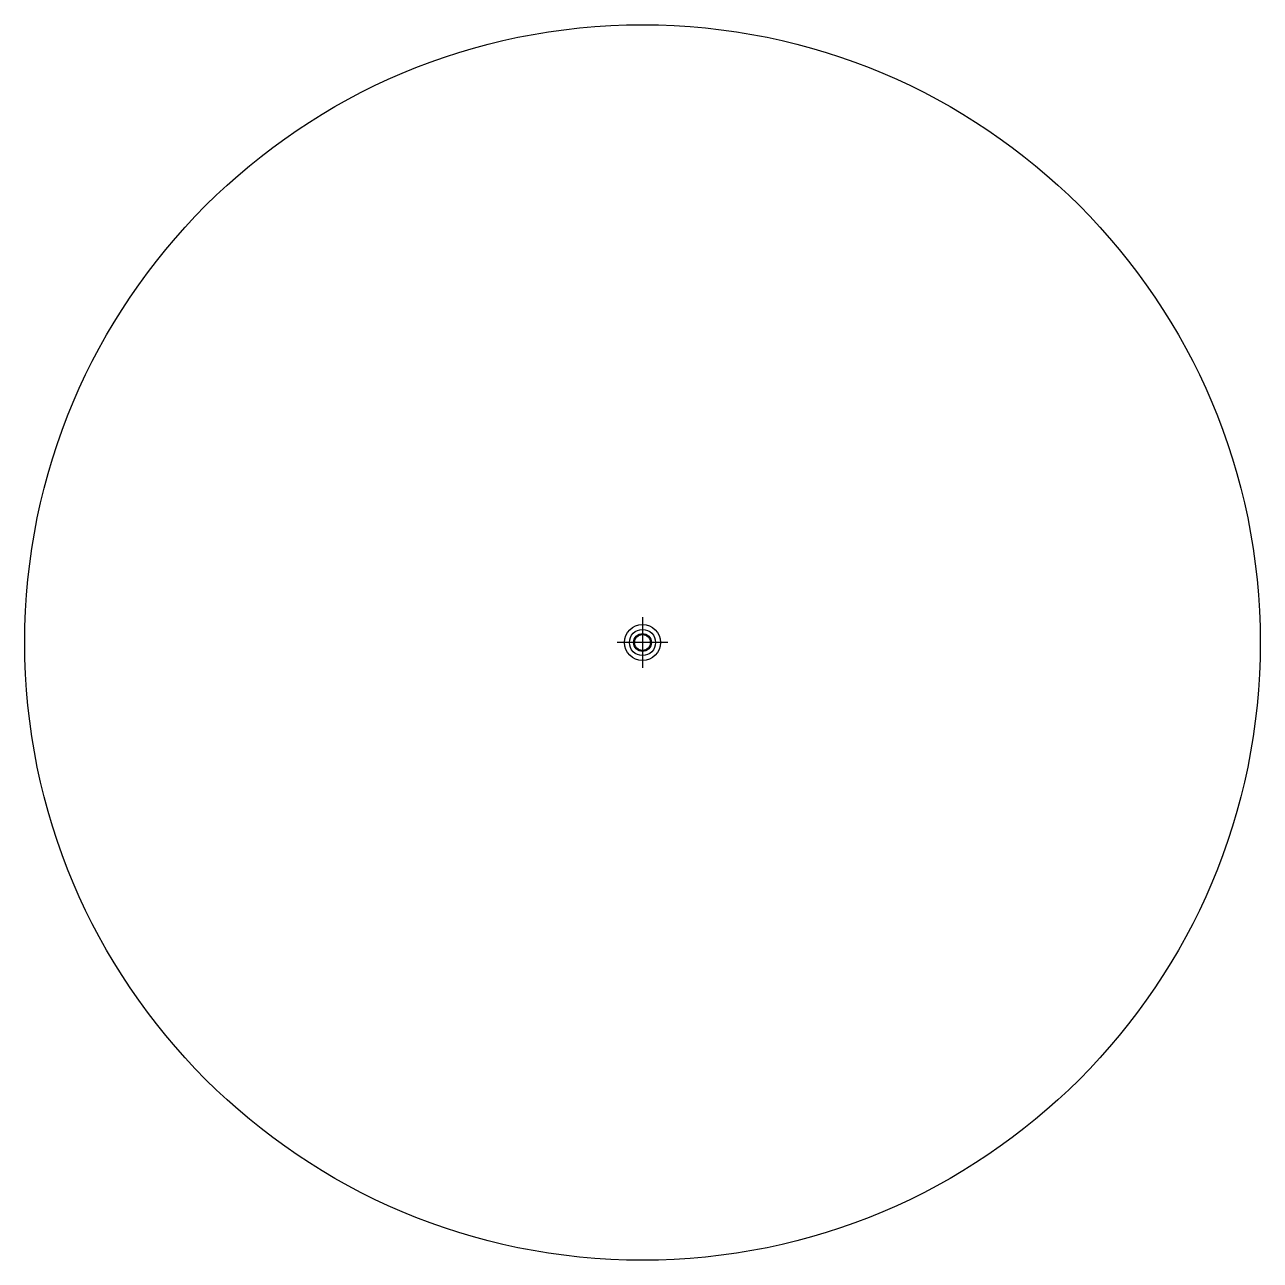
# Model space of a CAD drawing. Header units: millimetres. Extents: x -2000 to 2000, y -2000 to 2000.
import ezdxf

# ---------------------------------------------------------------- set-up
doc = ezdxf.new("R2010")
doc.units = ezdxf.units.MM
doc.header["$MEASUREMENT"] = 0
doc.layers.add('A-PCCC-Phu', color=250, linetype='Continuous', plot=False)

msp = doc.modelspace()

# ---------------------------------------------------------------- linework, layer by layer
at = {"lineweight": -3, "extrusion": (-2.00183e-11, 1.16868e-06, 1)}
for p, q in [((0, 82.2, 0), (0, -82.2, 0)), ((82.2, 0), (-82.2, 0))]:
    msp.add_line(p, q, dxfattribs=at)
at = {"color": 7, "extrusion": (0.004353, 8.72754e-08, 0.999991)}
for points in [[(-25.6, 0.7), (-29.1, 0.8)], [(-24.8, 6.3), (-28.2, 7.2)], [(-22.7, 11.7), (-25.8, 13.3)], [(-19.6, 16.5), (-22.2, 18.7)], [(-15.4, 20.4), (-17.5, 23.2)], [(-10.5, 23.3), (-11.9, 26.5)], [(-5, 25.1), (-5.7, 28.5)], [(0.7, 25.6), (0.8, 29.1)], [(6.3, 24.8), (7.2, 28.2)], [(11.7, 22.7), (13.3, 25.8)], [(16.5, 19.6), (18.7, 22.2)], [(20.4, 15.4), (23.2, 17.5)], [(23.3, 10.5), (26.5, 11.9)], [(25.1, 5), (28.5, 5.7)], [(-25.1, -5), (-28.5, -5.7)], [(-23.3, -10.5), (-26.5, -11.9)], [(-20.4, -15.4), (-23.2, -17.5)], [(-16.5, -19.6), (-18.7, -22.2)], [(-11.7, -22.7), (-13.3, -25.8)], [(-6.3, -24.8), (-7.2, -28.2)], [(-0.7, -25.6), (-0.8, -29.1)], [(5, -25.1), (5.7, -28.5)], [(10.5, -23.3), (11.9, -26.5)], [(15.4, -20.4), (17.5, -23.2)], [(19.6, -16.5), (22.2, -18.7)], [(22.7, -11.7), (25.8, -13.3)], [(24.8, -6.3), (28.2, -7.2)], [(25.6, -0.7), (29.1, -0.8)]]:
    msp.add_lwpolyline(points, dxfattribs=at)
at = {"lineweight": -3, "extrusion": (0.004353, 8.72754e-08, 0.999991)}
for radius in [58.1, 42.4]:
    msp.add_circle((0, 0), radius, dxfattribs=at)
at = {"extrusion": (0.004353, 8.72754e-08, 0.999991)}
msp.add_circle((0, 0), 29.1, dxfattribs=at)
at = {"color": 8, "extrusion": (0.004353, 8.72754e-08, 0.999991)}
msp.add_circle((0, 0), 25.6, dxfattribs=at)
at = {"layer": 'A-PCCC-Phu', "color": 250, "ltscale": 20}
msp.add_circle((0, 0), 2000, dxfattribs=at)

doc.saveas('drawing.dxf')
